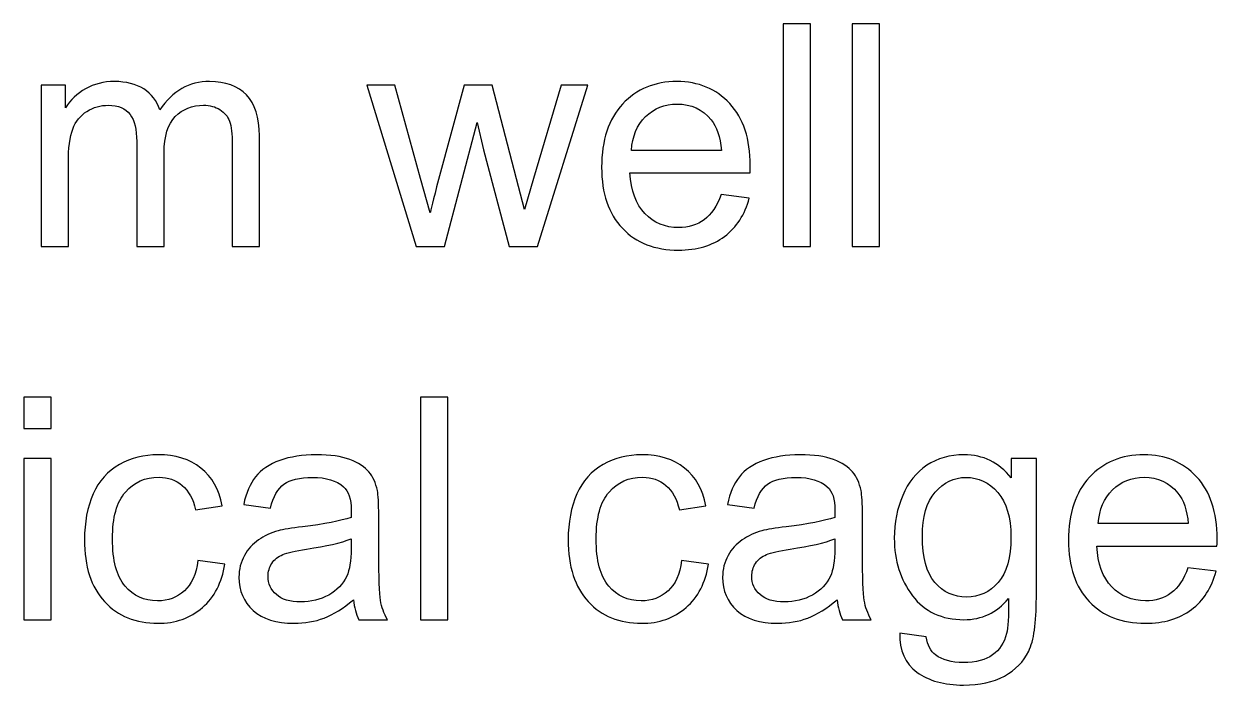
# Model space of a CAD drawing. Header units: centimetres. Extents: x -233 to -82, y 123 to 153.
# Drawn here: x -163.298 to -161.943, y 146.522 to 147.272 of the extents above; entities that cross this region are included whole.
import ezdxf

# ---------------------------------------------------------------- set-up
doc = ezdxf.new("R2010")
doc.units = ezdxf.units.CM
doc.header["$MEASUREMENT"] = 0
doc.layers.add('layer 1', color=7, linetype='Continuous')

msp = doc.modelspace()

# ---------------------------------------------------------------- linework, layer by layer
at = {"layer": 'layer 1'}
for points, knots in [([(-162.436, 147.01928), (-162.436, 147.01928), (-162.436, 147.27178), (-162.436, 147.27178), (-162.436, 147.27178), (-162.436, 147.27178), (-162.405, 147.27178), (-162.405, 147.27178), (-162.405, 147.27178), (-162.405, 147.27178), (-162.405, 147.01928), (-162.405, 147.01928), (-162.405, 147.01928), (-162.405, 147.01928), (-162.436, 147.01928), (-162.436, 147.01928)], [0, 0, 0, 0, 0.2, 0.2, 0.2, 0.2, 0.4, 0.4, 0.4, 0.4, 0.6, 0.6, 0.6, 0.6, 1, 1, 1, 1]), ([(-162.3576, 147.01928), (-162.3576, 147.01928), (-162.3576, 147.27178), (-162.3576, 147.27178), (-162.3576, 147.27178), (-162.3576, 147.27178), (-162.3266, 147.27178), (-162.3266, 147.27178), (-162.3266, 147.27178), (-162.3266, 147.27178), (-162.3266, 147.01928), (-162.3266, 147.01928), (-162.3266, 147.01928), (-162.3266, 147.01928), (-162.3576, 147.01928), (-162.3576, 147.01928)], [0, 0, 0, 0, 0.2, 0.2, 0.2, 0.2, 0.4, 0.4, 0.4, 0.4, 0.6, 0.6, 0.6, 0.6, 1, 1, 1, 1]), ([(-163.2782, 147.01928), (-163.2782, 147.01928), (-163.2782, 147.20218), (-163.2782, 147.20218), (-163.2782, 147.20218), (-163.2782, 147.20218), (-163.2505, 147.20218), (-163.2505, 147.20218), (-163.2505, 147.20218), (-163.2505, 147.20218), (-163.2505, 147.17658), (-163.2505, 147.17658), (-163.2505, 147.17658), (-163.2448, 147.18548), (-163.2371, 147.19268), (-163.2276, 147.19818), (-163.2276, 147.19818), (-163.2181, 147.20368), (-163.2072, 147.20638), (-163.195, 147.20638), (-163.195, 147.20638), (-163.1815, 147.20638), (-163.1704, 147.20358), (-163.1617, 147.19798), (-163.1617, 147.19798), (-163.153, 147.19228), (-163.1469, 147.18438), (-163.1434, 147.17428), (-163.1434, 147.17428), (-163.1289, 147.19568), (-163.1101, 147.20638), (-163.0869, 147.20638), (-163.0869, 147.20638), (-163.0688, 147.20638), (-163.0548, 147.20138), (-163.045, 147.19128), (-163.045, 147.19128), (-163.0353, 147.18118), (-163.0304, 147.16578), (-163.0304, 147.14488), (-163.0304, 147.14488), (-163.0304, 147.14488), (-163.0304, 147.01928), (-163.0304, 147.01928), (-163.0304, 147.01928), (-163.0304, 147.01928), (-163.0612, 147.01928), (-163.0612, 147.01928), (-163.0612, 147.01928), (-163.0612, 147.01928), (-163.0612, 147.13448), (-163.0612, 147.13448), (-163.0612, 147.13448), (-163.0612, 147.14688), (-163.0622, 147.15578), (-163.0642, 147.16128), (-163.0642, 147.16128), (-163.0662, 147.16678), (-163.0698, 147.17118), (-163.0751, 147.17448), (-163.0751, 147.17448), (-163.0804, 147.17778), (-163.0867, 147.17948), (-163.0938, 147.17948), (-163.0938, 147.17948), (-163.1067, 147.17948), (-163.1173, 147.17518), (-163.1258, 147.16668), (-163.1258, 147.16668), (-163.1343, 147.15808), (-163.1385, 147.14438), (-163.1385, 147.12558), (-163.1385, 147.12558), (-163.1385, 147.12558), (-163.1385, 147.01928), (-163.1385, 147.01928), (-163.1385, 147.01928), (-163.1385, 147.01928), (-163.1696, 147.01928), (-163.1696, 147.01928), (-163.1696, 147.01928), (-163.1696, 147.01928), (-163.1696, 147.13818), (-163.1696, 147.13818), (-163.1696, 147.13818), (-163.1696, 147.15188), (-163.1721, 147.16228), (-163.1771, 147.16918), (-163.1771, 147.16918), (-163.1822, 147.17608), (-163.1904, 147.17948), (-163.2019, 147.17948), (-163.2019, 147.17948), (-163.2106, 147.17948), (-163.2187, 147.17718), (-163.2261, 147.17258), (-163.2261, 147.17258), (-163.2335, 147.16798), (-163.2389, 147.16128), (-163.2422, 147.15248), (-163.2422, 147.15248), (-163.2455, 147.14358), (-163.2472, 147.13088), (-163.2472, 147.11418), (-163.2472, 147.11418), (-163.2472, 147.11418), (-163.2472, 147.01928), (-163.2472, 147.01928), (-163.2472, 147.01928), (-163.2472, 147.01928), (-163.2782, 147.01928), (-163.2782, 147.01928)], [0, 0, 0, 0, 0.0344828, 0.0344828, 0.0344828, 0.0344828, 0.0689655, 0.0689655, 0.0689655, 0.0689655, 0.1034483, 0.1034483, 0.1034483, 0.1034483, 0.137931, 0.137931, 0.137931, 0.137931, 0.1724138, 0.1724138, 0.1724138, 0.1724138, 0.2068966, 0.2068966, 0.2068966, 0.2068966, 0.2413793, 0.2413793, 0.2413793, 0.2413793, 0.2758621, 0.2758621, 0.2758621, 0.2758621, 0.3103448, 0.3103448, 0.3103448, 0.3103448, 0.3448276, 0.3448276, 0.3448276, 0.3448276, 0.3793103, 0.3793103, 0.3793103, 0.3793103, 0.4137931, 0.4137931, 0.4137931, 0.4137931, 0.4482759, 0.4482759, 0.4482759, 0.4482759, 0.4827586, 0.4827586, 0.4827586, 0.4827586, 0.5172414, 0.5172414, 0.5172414, 0.5172414, 0.5517241, 0.5517241, 0.5517241, 0.5517241, 0.5862069, 0.5862069, 0.5862069, 0.5862069, 0.6206897, 0.6206897, 0.6206897, 0.6206897, 0.6551724, 0.6551724, 0.6551724, 0.6551724, 0.6896552, 0.6896552, 0.6896552, 0.6896552, 0.7241379, 0.7241379, 0.7241379, 0.7241379, 0.7586207, 0.7586207, 0.7586207, 0.7586207, 0.7931034, 0.7931034, 0.7931034, 0.7931034, 0.8275862, 0.8275862, 0.8275862, 0.8275862, 0.862069, 0.862069, 0.862069, 0.862069, 0.8965517, 0.8965517, 0.8965517, 0.8965517, 0.9310345, 0.9310345, 0.9310345, 0.9310345, 1, 1, 1, 1]), ([(-162.8526, 147.01928), (-162.8526, 147.01928), (-162.9086, 147.20218), (-162.9086, 147.20218), (-162.9086, 147.20218), (-162.9086, 147.20218), (-162.8765, 147.20218), (-162.8765, 147.20218), (-162.8765, 147.20218), (-162.8765, 147.20218), (-162.8474, 147.09658), (-162.8474, 147.09658), (-162.8474, 147.09658), (-162.8474, 147.09658), (-162.8366, 147.05738), (-162.8366, 147.05738), (-162.8366, 147.05738), (-162.8361, 147.05928), (-162.833, 147.07188), (-162.8271, 147.09508), (-162.8271, 147.09508), (-162.8271, 147.09508), (-162.798, 147.20218), (-162.798, 147.20218), (-162.798, 147.20218), (-162.798, 147.20218), (-162.7661, 147.20218), (-162.7661, 147.20218), (-162.7661, 147.20218), (-162.7661, 147.20218), (-162.7387, 147.09608), (-162.7387, 147.09608), (-162.7387, 147.09608), (-162.7387, 147.09608), (-162.7296, 147.06118), (-162.7296, 147.06118), (-162.7296, 147.06118), (-162.7296, 147.06118), (-162.7191, 147.09648), (-162.7191, 147.09648), (-162.7191, 147.09648), (-162.7191, 147.09648), (-162.6877, 147.20218), (-162.6877, 147.20218), (-162.6877, 147.20218), (-162.6877, 147.20218), (-162.6576, 147.20218), (-162.6576, 147.20218), (-162.6576, 147.20218), (-162.6576, 147.20218), (-162.7148, 147.01928), (-162.7148, 147.01928), (-162.7148, 147.01928), (-162.7148, 147.01928), (-162.747, 147.01928), (-162.747, 147.01928), (-162.747, 147.01928), (-162.747, 147.01928), (-162.7761, 147.12888), (-162.7761, 147.12888), (-162.7761, 147.12888), (-162.7761, 147.12888), (-162.7832, 147.15998), (-162.7832, 147.15998), (-162.7832, 147.15998), (-162.7832, 147.15998), (-162.8202, 147.01928), (-162.8202, 147.01928), (-162.8202, 147.01928), (-162.8202, 147.01928), (-162.8526, 147.01928), (-162.8526, 147.01928)], [0, 0, 0, 0, 0.0526316, 0.0526316, 0.0526316, 0.0526316, 0.1052632, 0.1052632, 0.1052632, 0.1052632, 0.1578947, 0.1578947, 0.1578947, 0.1578947, 0.2105263, 0.2105263, 0.2105263, 0.2105263, 0.2631579, 0.2631579, 0.2631579, 0.2631579, 0.3157895, 0.3157895, 0.3157895, 0.3157895, 0.3684211, 0.3684211, 0.3684211, 0.3684211, 0.4210526, 0.4210526, 0.4210526, 0.4210526, 0.4736842, 0.4736842, 0.4736842, 0.4736842, 0.5263158, 0.5263158, 0.5263158, 0.5263158, 0.5789474, 0.5789474, 0.5789474, 0.5789474, 0.6315789, 0.6315789, 0.6315789, 0.6315789, 0.6842105, 0.6842105, 0.6842105, 0.6842105, 0.7368421, 0.7368421, 0.7368421, 0.7368421, 0.7894737, 0.7894737, 0.7894737, 0.7894737, 0.8421053, 0.8421053, 0.8421053, 0.8421053, 0.8947368, 0.8947368, 0.8947368, 0.8947368, 1, 1, 1, 1]), ([(-162.5063, 147.07818), (-162.5063, 147.07818), (-162.4743, 147.07418), (-162.4743, 147.07418), (-162.4743, 147.07418), (-162.4794, 147.05548), (-162.4887, 147.04098), (-162.5024, 147.03068), (-162.5024, 147.03068), (-162.5161, 147.02038), (-162.5335, 147.01518), (-162.5547, 147.01518), (-162.5547, 147.01518), (-162.5815, 147.01518), (-162.6027, 147.02338), (-162.6184, 147.03988), (-162.6184, 147.03988), (-162.6341, 147.05638), (-162.6419, 147.07948), (-162.6419, 147.10918), (-162.6419, 147.10918), (-162.6419, 147.13998), (-162.634, 147.16388), (-162.6181, 147.18088), (-162.6181, 147.18088), (-162.6022, 147.19788), (-162.5817, 147.20638), (-162.5564, 147.20638), (-162.5564, 147.20638), (-162.532, 147.20638), (-162.512, 147.19808), (-162.4965, 147.18138), (-162.4965, 147.18138), (-162.481, 147.16468), (-162.4732, 147.14128), (-162.4732, 147.11108), (-162.4732, 147.11108), (-162.4732, 147.10928), (-162.4733, 147.10648), (-162.4734, 147.10278), (-162.4734, 147.10278), (-162.4734, 147.10278), (-162.6098, 147.10278), (-162.6098, 147.10278), (-162.6098, 147.10278), (-162.6087, 147.08268), (-162.603, 147.06738), (-162.5928, 147.05668), (-162.5928, 147.05668), (-162.5826, 147.04598), (-162.5698, 147.04068), (-162.5545, 147.04068), (-162.5545, 147.04068), (-162.5432, 147.04068), (-162.5335, 147.04368), (-162.5254, 147.04968), (-162.5254, 147.04968), (-162.5174, 147.05558), (-162.511, 147.06508), (-162.5063, 147.07818)], [0, 0, 0, 0, 0.0625, 0.0625, 0.0625, 0.0625, 0.125, 0.125, 0.125, 0.125, 0.1875, 0.1875, 0.1875, 0.1875, 0.25, 0.25, 0.25, 0.25, 0.3125, 0.3125, 0.3125, 0.3125, 0.375, 0.375, 0.375, 0.375, 0.4375, 0.4375, 0.4375, 0.4375, 0.5, 0.5, 0.5, 0.5, 0.5625, 0.5625, 0.5625, 0.5625, 0.625, 0.625, 0.625, 0.625, 0.6875, 0.6875, 0.6875, 0.6875, 0.75, 0.75, 0.75, 0.75, 0.8125, 0.8125, 0.8125, 0.8125, 0.875, 0.875, 0.875, 0.875, 1, 1, 1, 1]), ([(-162.6081, 147.12828), (-162.6081, 147.12828), (-162.506, 147.12828), (-162.506, 147.12828), (-162.506, 147.12828), (-162.5073, 147.14368), (-162.5112, 147.15528), (-162.5177, 147.16298), (-162.5177, 147.16298), (-162.5276, 147.17488), (-162.5404, 147.18088), (-162.5561, 147.18088), (-162.5561, 147.18088), (-162.5704, 147.18088), (-162.5823, 147.17608), (-162.592, 147.16658), (-162.592, 147.16658), (-162.6017, 147.15708), (-162.6071, 147.14428), (-162.6081, 147.12828)], [0, 0, 0, 0, 0.1666667, 0.1666667, 0.1666667, 0.1666667, 0.3333333, 0.3333333, 0.3333333, 0.3333333, 0.5, 0.5, 0.5, 0.5, 0.6666667, 0.6666667, 0.6666667, 0.6666667, 1, 1, 1, 1]), ([(-163.2977, 146.81285), (-163.2977, 146.81285), (-163.2977, 146.84845), (-163.2977, 146.84845), (-163.2977, 146.84845), (-163.2977, 146.84845), (-163.2667, 146.84845), (-163.2667, 146.84845), (-163.2667, 146.84845), (-163.2667, 146.84845), (-163.2667, 146.81285), (-163.2667, 146.81285), (-163.2667, 146.81285), (-163.2667, 146.81285), (-163.2977, 146.81285), (-163.2977, 146.81285)], [0, 0, 0, 0, 0.2, 0.2, 0.2, 0.2, 0.4, 0.4, 0.4, 0.4, 0.6, 0.6, 0.6, 0.6, 1, 1, 1, 1]), ([(-162.8475, 146.59595), (-162.8475, 146.59595), (-162.8475, 146.84845), (-162.8475, 146.84845), (-162.8475, 146.84845), (-162.8475, 146.84845), (-162.8165, 146.84845), (-162.8165, 146.84845), (-162.8165, 146.84845), (-162.8165, 146.84845), (-162.8165, 146.59595), (-162.8165, 146.59595), (-162.8165, 146.59595), (-162.8165, 146.59595), (-162.8475, 146.59595), (-162.8475, 146.59595)], [0, 0, 0, 0, 0.2, 0.2, 0.2, 0.2, 0.4, 0.4, 0.4, 0.4, 0.6, 0.6, 0.6, 0.6, 1, 1, 1, 1]), ([(-163.2977, 146.59595), (-163.2977, 146.59595), (-163.2977, 146.77885), (-163.2977, 146.77885), (-163.2977, 146.77885), (-163.2977, 146.77885), (-163.2667, 146.77885), (-163.2667, 146.77885), (-163.2667, 146.77885), (-163.2667, 146.77885), (-163.2667, 146.59595), (-163.2667, 146.59595), (-163.2667, 146.59595), (-163.2667, 146.59595), (-163.2977, 146.59595), (-163.2977, 146.59595)], [0, 0, 0, 0, 0.2, 0.2, 0.2, 0.2, 0.4, 0.4, 0.4, 0.4, 0.6, 0.6, 0.6, 0.6, 1, 1, 1, 1]), ([(-163.1001, 146.66295), (-163.1001, 146.66295), (-163.0696, 146.65895), (-163.0696, 146.65895), (-163.0696, 146.65895), (-163.0729, 146.63795), (-163.0814, 146.62155), (-163.0951, 146.60965), (-163.0951, 146.60965), (-163.1088, 146.59775), (-163.1257, 146.59185), (-163.1457, 146.59185), (-163.1457, 146.59185), (-163.1708, 146.59185), (-163.1909, 146.60005), (-163.2061, 146.61645), (-163.2061, 146.61645), (-163.2213, 146.63275), (-163.2289, 146.65625), (-163.2289, 146.68675), (-163.2289, 146.68675), (-163.2289, 146.70645), (-163.2256, 146.72375), (-163.2191, 146.73855), (-163.2191, 146.73855), (-163.2126, 146.75335), (-163.2026, 146.76445), (-163.1892, 146.77195), (-163.1892, 146.77195), (-163.1758, 146.77935), (-163.1612, 146.78305), (-163.1455, 146.78305), (-163.1455, 146.78305), (-163.1256, 146.78305), (-163.1094, 146.77805), (-163.0968, 146.76795), (-163.0968, 146.76795), (-163.0842, 146.75785), (-163.0761, 146.74365), (-163.0725, 146.72515), (-163.0725, 146.72515), (-163.0725, 146.72515), (-163.1027, 146.72045), (-163.1027, 146.72045), (-163.1027, 146.72045), (-163.1056, 146.73275), (-163.1106, 146.74205), (-163.1179, 146.74825), (-163.1179, 146.74825), (-163.1252, 146.75445), (-163.134, 146.75755), (-163.1443, 146.75755), (-163.1443, 146.75755), (-163.16, 146.75755), (-163.1727, 146.75195), (-163.1824, 146.74075), (-163.1824, 146.74075), (-163.1922, 146.72955), (-163.1971, 146.71185), (-163.1971, 146.68755), (-163.1971, 146.68755), (-163.1971, 146.66305), (-163.1924, 146.64515), (-163.1829, 146.63405), (-163.1829, 146.63405), (-163.1735, 146.62295), (-163.1612, 146.61735), (-163.1461, 146.61735), (-163.1461, 146.61735), (-163.1339, 146.61735), (-163.1237, 146.62105), (-163.1155, 146.62855), (-163.1155, 146.62855), (-163.1074, 146.63605), (-163.1022, 146.64745), (-163.1001, 146.66295)], [0, 0, 0, 0, 0.05, 0.05, 0.05, 0.05, 0.1, 0.1, 0.1, 0.1, 0.15, 0.15, 0.15, 0.15, 0.2, 0.2, 0.2, 0.2, 0.25, 0.25, 0.25, 0.25, 0.3, 0.3, 0.3, 0.3, 0.35, 0.35, 0.35, 0.35, 0.4, 0.4, 0.4, 0.4, 0.45, 0.45, 0.45, 0.45, 0.5, 0.5, 0.5, 0.5, 0.55, 0.55, 0.55, 0.55, 0.6, 0.6, 0.6, 0.6, 0.65, 0.65, 0.65, 0.65, 0.7, 0.7, 0.7, 0.7, 0.75, 0.75, 0.75, 0.75, 0.8, 0.8, 0.8, 0.8, 0.85, 0.85, 0.85, 0.85, 0.9, 0.9, 0.9, 0.9, 1, 1, 1, 1]), ([(-162.9237, 146.61855), (-162.9352, 146.60875), (-162.9462, 146.60185), (-162.9568, 146.59785), (-162.9568, 146.59785), (-162.9675, 146.59385), (-162.9789, 146.59185), (-162.991, 146.59185), (-162.991, 146.59185), (-163.0111, 146.59185), (-163.0266, 146.59675), (-163.0374, 146.60655), (-163.0374, 146.60655), (-163.0482, 146.61635), (-163.0536, 146.62885), (-163.0536, 146.64415), (-163.0536, 146.64415), (-163.0536, 146.65315), (-163.0515, 146.66135), (-163.0474, 146.66875), (-163.0474, 146.66875), (-163.0433, 146.67615), (-163.038, 146.68205), (-163.0314, 146.68655), (-163.0314, 146.68655), (-163.0248, 146.69105), (-163.0174, 146.69445), (-163.0091, 146.69675), (-163.0091, 146.69675), (-163.003, 146.69835), (-162.9939, 146.69985), (-162.9816, 146.70135), (-162.9816, 146.70135), (-162.9565, 146.70435), (-162.9381, 146.70795), (-162.9263, 146.71205), (-162.9263, 146.71205), (-162.9262, 146.71635), (-162.9261, 146.71905), (-162.9261, 146.72015), (-162.9261, 146.72015), (-162.9261, 146.73275), (-162.929, 146.74165), (-162.9349, 146.74685), (-162.9349, 146.74685), (-162.9428, 146.75385), (-162.9546, 146.75735), (-162.9702, 146.75735), (-162.9702, 146.75735), (-162.9848, 146.75735), (-162.9956, 146.75485), (-163.0025, 146.74975), (-163.0025, 146.74975), (-163.0094, 146.74465), (-163.0146, 146.73555), (-163.0179, 146.72255), (-163.0179, 146.72255), (-163.0179, 146.72255), (-163.0482, 146.72665), (-163.0482, 146.72665), (-163.0482, 146.72665), (-163.0455, 146.73965), (-163.0409, 146.75015), (-163.0346, 146.75815), (-163.0346, 146.75815), (-163.0283, 146.76605), (-163.0191, 146.77225), (-163.0072, 146.77655), (-163.0072, 146.77655), (-162.9953, 146.78085), (-162.9814, 146.78305), (-162.9657, 146.78305), (-162.9657, 146.78305), (-162.9501, 146.78305), (-162.9374, 146.78125), (-162.9276, 146.77755), (-162.9276, 146.77755), (-162.9179, 146.77385), (-162.9107, 146.76915), (-162.9061, 146.76365), (-162.9061, 146.76365), (-162.9015, 146.75805), (-162.8983, 146.75105), (-162.8965, 146.74255), (-162.8965, 146.74255), (-162.8954, 146.73725), (-162.8949, 146.72775), (-162.8949, 146.71395), (-162.8949, 146.71395), (-162.8949, 146.71395), (-162.8949, 146.67265), (-162.8949, 146.67265), (-162.8949, 146.67265), (-162.8949, 146.64375), (-162.8942, 146.62555), (-162.8929, 146.61795), (-162.8929, 146.61795), (-162.8916, 146.61025), (-162.889, 146.60295), (-162.8851, 146.59595), (-162.8851, 146.59595), (-162.8851, 146.59595), (-162.9175, 146.59595), (-162.9175, 146.59595), (-162.9175, 146.59595), (-162.9207, 146.60235), (-162.9228, 146.60985), (-162.9237, 146.61855)], [0, 0, 0, 0, 0.0357143, 0.0357143, 0.0357143, 0.0357143, 0.0714286, 0.0714286, 0.0714286, 0.0714286, 0.1071429, 0.1071429, 0.1071429, 0.1071429, 0.1428571, 0.1428571, 0.1428571, 0.1428571, 0.1785714, 0.1785714, 0.1785714, 0.1785714, 0.2142857, 0.2142857, 0.2142857, 0.2142857, 0.25, 0.25, 0.25, 0.25, 0.2857143, 0.2857143, 0.2857143, 0.2857143, 0.3214286, 0.3214286, 0.3214286, 0.3214286, 0.3571429, 0.3571429, 0.3571429, 0.3571429, 0.3928571, 0.3928571, 0.3928571, 0.3928571, 0.4285714, 0.4285714, 0.4285714, 0.4285714, 0.4642857, 0.4642857, 0.4642857, 0.4642857, 0.5, 0.5, 0.5, 0.5, 0.5357143, 0.5357143, 0.5357143, 0.5357143, 0.5714286, 0.5714286, 0.5714286, 0.5714286, 0.6071429, 0.6071429, 0.6071429, 0.6071429, 0.6428571, 0.6428571, 0.6428571, 0.6428571, 0.6785714, 0.6785714, 0.6785714, 0.6785714, 0.7142857, 0.7142857, 0.7142857, 0.7142857, 0.75, 0.75, 0.75, 0.75, 0.7857143, 0.7857143, 0.7857143, 0.7857143, 0.8214286, 0.8214286, 0.8214286, 0.8214286, 0.8571429, 0.8571429, 0.8571429, 0.8571429, 0.8928571, 0.8928571, 0.8928571, 0.8928571, 0.9285714, 0.9285714, 0.9285714, 0.9285714, 1, 1, 1, 1]), ([(-162.5511, 146.66295), (-162.5511, 146.66295), (-162.5206, 146.65895), (-162.5206, 146.65895), (-162.5206, 146.65895), (-162.5239, 146.63795), (-162.5324, 146.62155), (-162.5461, 146.60965), (-162.5461, 146.60965), (-162.5598, 146.59775), (-162.5767, 146.59185), (-162.5967, 146.59185), (-162.5967, 146.59185), (-162.6218, 146.59185), (-162.6419, 146.60005), (-162.6571, 146.61645), (-162.6571, 146.61645), (-162.6723, 146.63275), (-162.6799, 146.65625), (-162.6799, 146.68675), (-162.6799, 146.68675), (-162.6799, 146.70645), (-162.6766, 146.72375), (-162.6701, 146.73855), (-162.6701, 146.73855), (-162.6636, 146.75335), (-162.6536, 146.76445), (-162.6402, 146.77195), (-162.6402, 146.77195), (-162.6268, 146.77935), (-162.6122, 146.78305), (-162.5965, 146.78305), (-162.5965, 146.78305), (-162.5766, 146.78305), (-162.5604, 146.77805), (-162.5478, 146.76795), (-162.5478, 146.76795), (-162.5352, 146.75785), (-162.5271, 146.74365), (-162.5235, 146.72515), (-162.5235, 146.72515), (-162.5235, 146.72515), (-162.5537, 146.72045), (-162.5537, 146.72045), (-162.5537, 146.72045), (-162.5566, 146.73275), (-162.5616, 146.74205), (-162.5689, 146.74825), (-162.5689, 146.74825), (-162.5762, 146.75445), (-162.585, 146.75755), (-162.5953, 146.75755), (-162.5953, 146.75755), (-162.611, 146.75755), (-162.6237, 146.75195), (-162.6334, 146.74075), (-162.6334, 146.74075), (-162.6432, 146.72955), (-162.6481, 146.71185), (-162.6481, 146.68755), (-162.6481, 146.68755), (-162.6481, 146.66305), (-162.6434, 146.64515), (-162.6339, 146.63405), (-162.6339, 146.63405), (-162.6245, 146.62295), (-162.6122, 146.61735), (-162.5971, 146.61735), (-162.5971, 146.61735), (-162.5849, 146.61735), (-162.5747, 146.62105), (-162.5665, 146.62855), (-162.5665, 146.62855), (-162.5584, 146.63605), (-162.5532, 146.64745), (-162.5511, 146.66295)], [0, 0, 0, 0, 0.05, 0.05, 0.05, 0.05, 0.1, 0.1, 0.1, 0.1, 0.15, 0.15, 0.15, 0.15, 0.2, 0.2, 0.2, 0.2, 0.25, 0.25, 0.25, 0.25, 0.3, 0.3, 0.3, 0.3, 0.35, 0.35, 0.35, 0.35, 0.4, 0.4, 0.4, 0.4, 0.45, 0.45, 0.45, 0.45, 0.5, 0.5, 0.5, 0.5, 0.55, 0.55, 0.55, 0.55, 0.6, 0.6, 0.6, 0.6, 0.65, 0.65, 0.65, 0.65, 0.7, 0.7, 0.7, 0.7, 0.75, 0.75, 0.75, 0.75, 0.8, 0.8, 0.8, 0.8, 0.85, 0.85, 0.85, 0.85, 0.9, 0.9, 0.9, 0.9, 1, 1, 1, 1]), ([(-162.3747, 146.61855), (-162.3862, 146.60875), (-162.3972, 146.60185), (-162.4078, 146.59785), (-162.4078, 146.59785), (-162.4185, 146.59385), (-162.4299, 146.59185), (-162.442, 146.59185), (-162.442, 146.59185), (-162.4621, 146.59185), (-162.4776, 146.59675), (-162.4884, 146.60655), (-162.4884, 146.60655), (-162.4992, 146.61635), (-162.5046, 146.62885), (-162.5046, 146.64415), (-162.5046, 146.64415), (-162.5046, 146.65315), (-162.5025, 146.66135), (-162.4984, 146.66875), (-162.4984, 146.66875), (-162.4943, 146.67615), (-162.489, 146.68205), (-162.4824, 146.68655), (-162.4824, 146.68655), (-162.4758, 146.69105), (-162.4684, 146.69445), (-162.4601, 146.69675), (-162.4601, 146.69675), (-162.454, 146.69835), (-162.4449, 146.69985), (-162.4326, 146.70135), (-162.4326, 146.70135), (-162.4075, 146.70435), (-162.3891, 146.70795), (-162.3773, 146.71205), (-162.3773, 146.71205), (-162.3772, 146.71635), (-162.3771, 146.71905), (-162.3771, 146.72015), (-162.3771, 146.72015), (-162.3771, 146.73275), (-162.38, 146.74165), (-162.3859, 146.74685), (-162.3859, 146.74685), (-162.3938, 146.75385), (-162.4056, 146.75735), (-162.4212, 146.75735), (-162.4212, 146.75735), (-162.4358, 146.75735), (-162.4466, 146.75485), (-162.4535, 146.74975), (-162.4535, 146.74975), (-162.4604, 146.74465), (-162.4656, 146.73555), (-162.4689, 146.72255), (-162.4689, 146.72255), (-162.4689, 146.72255), (-162.4992, 146.72665), (-162.4992, 146.72665), (-162.4992, 146.72665), (-162.4965, 146.73965), (-162.4919, 146.75015), (-162.4856, 146.75815), (-162.4856, 146.75815), (-162.4793, 146.76605), (-162.4701, 146.77225), (-162.4582, 146.77655), (-162.4582, 146.77655), (-162.4463, 146.78085), (-162.4324, 146.78305), (-162.4167, 146.78305), (-162.4167, 146.78305), (-162.4011, 146.78305), (-162.3884, 146.78125), (-162.3786, 146.77755), (-162.3786, 146.77755), (-162.3689, 146.77385), (-162.3617, 146.76915), (-162.3571, 146.76365), (-162.3571, 146.76365), (-162.3525, 146.75805), (-162.3493, 146.75105), (-162.3475, 146.74255), (-162.3475, 146.74255), (-162.3464, 146.73725), (-162.3459, 146.72775), (-162.3459, 146.71395), (-162.3459, 146.71395), (-162.3459, 146.71395), (-162.3459, 146.67265), (-162.3459, 146.67265), (-162.3459, 146.67265), (-162.3459, 146.64375), (-162.3452, 146.62555), (-162.3439, 146.61795), (-162.3439, 146.61795), (-162.3426, 146.61025), (-162.34, 146.60295), (-162.3361, 146.59595), (-162.3361, 146.59595), (-162.3361, 146.59595), (-162.3685, 146.59595), (-162.3685, 146.59595), (-162.3685, 146.59595), (-162.3717, 146.60235), (-162.3738, 146.60985), (-162.3747, 146.61855)], [0, 0, 0, 0, 0.0357143, 0.0357143, 0.0357143, 0.0357143, 0.0714286, 0.0714286, 0.0714286, 0.0714286, 0.1071429, 0.1071429, 0.1071429, 0.1071429, 0.1428571, 0.1428571, 0.1428571, 0.1428571, 0.1785714, 0.1785714, 0.1785714, 0.1785714, 0.2142857, 0.2142857, 0.2142857, 0.2142857, 0.25, 0.25, 0.25, 0.25, 0.2857143, 0.2857143, 0.2857143, 0.2857143, 0.3214286, 0.3214286, 0.3214286, 0.3214286, 0.3571429, 0.3571429, 0.3571429, 0.3571429, 0.3928571, 0.3928571, 0.3928571, 0.3928571, 0.4285714, 0.4285714, 0.4285714, 0.4285714, 0.4642857, 0.4642857, 0.4642857, 0.4642857, 0.5, 0.5, 0.5, 0.5, 0.5357143, 0.5357143, 0.5357143, 0.5357143, 0.5714286, 0.5714286, 0.5714286, 0.5714286, 0.6071429, 0.6071429, 0.6071429, 0.6071429, 0.6428571, 0.6428571, 0.6428571, 0.6428571, 0.6785714, 0.6785714, 0.6785714, 0.6785714, 0.7142857, 0.7142857, 0.7142857, 0.7142857, 0.75, 0.75, 0.75, 0.75, 0.7857143, 0.7857143, 0.7857143, 0.7857143, 0.8214286, 0.8214286, 0.8214286, 0.8214286, 0.8571429, 0.8571429, 0.8571429, 0.8571429, 0.8928571, 0.8928571, 0.8928571, 0.8928571, 0.9285714, 0.9285714, 0.9285714, 0.9285714, 1, 1, 1, 1]), ([(-162.3035, 146.58075), (-162.3035, 146.58075), (-162.2734, 146.57635), (-162.2734, 146.57635), (-162.2734, 146.57635), (-162.2721, 146.56705), (-162.2686, 146.56025), (-162.2629, 146.55595), (-162.2629, 146.55595), (-162.2552, 146.55025), (-162.2447, 146.54735), (-162.2314, 146.54735), (-162.2314, 146.54735), (-162.217, 146.54735), (-162.2059, 146.55025), (-162.1981, 146.55595), (-162.1981, 146.55595), (-162.1903, 146.56165), (-162.185, 146.56975), (-162.1823, 146.58015), (-162.1823, 146.58015), (-162.1807, 146.58645), (-162.1799, 146.59965), (-162.18, 146.61985), (-162.18, 146.61985), (-162.1935, 146.60395), (-162.2104, 146.59595), (-162.2307, 146.59595), (-162.2307, 146.59595), (-162.2558, 146.59595), (-162.2753, 146.60505), (-162.289, 146.62315), (-162.289, 146.62315), (-162.3028, 146.64125), (-162.3097, 146.66305), (-162.3097, 146.68845), (-162.3097, 146.68845), (-162.3097, 146.70595), (-162.3065, 146.72205), (-162.3002, 146.73685), (-162.3002, 146.73685), (-162.2939, 146.75155), (-162.2848, 146.76295), (-162.2728, 146.77105), (-162.2728, 146.77105), (-162.2608, 146.77905), (-162.2467, 146.78305), (-162.2305, 146.78305), (-162.2305, 146.78305), (-162.2089, 146.78305), (-162.1911, 146.77435), (-162.1771, 146.75685), (-162.1771, 146.75685), (-162.1771, 146.75685), (-162.1771, 146.77885), (-162.1771, 146.77885), (-162.1771, 146.77885), (-162.1771, 146.77885), (-162.1485, 146.77885), (-162.1485, 146.77885), (-162.1485, 146.77885), (-162.1485, 146.77885), (-162.1485, 146.62075), (-162.1485, 146.62075), (-162.1485, 146.62075), (-162.1485, 146.59225), (-162.1514, 146.57205), (-162.1572, 146.56015), (-162.1572, 146.56015), (-162.163, 146.54825), (-162.1722, 146.53895), (-162.1847, 146.53205), (-162.1847, 146.53205), (-162.1973, 146.52515), (-162.2128, 146.52175), (-162.2312, 146.52175), (-162.2312, 146.52175), (-162.253, 146.52175), (-162.2706, 146.52665), (-162.284, 146.53645), (-162.284, 146.53645), (-162.2975, 146.54625), (-162.304, 146.56105), (-162.3035, 146.58075)], [0, 0, 0, 0, 0.0454545, 0.0454545, 0.0454545, 0.0454545, 0.0909091, 0.0909091, 0.0909091, 0.0909091, 0.1363636, 0.1363636, 0.1363636, 0.1363636, 0.1818182, 0.1818182, 0.1818182, 0.1818182, 0.2272727, 0.2272727, 0.2272727, 0.2272727, 0.2727273, 0.2727273, 0.2727273, 0.2727273, 0.3181818, 0.3181818, 0.3181818, 0.3181818, 0.3636364, 0.3636364, 0.3636364, 0.3636364, 0.4090909, 0.4090909, 0.4090909, 0.4090909, 0.4545455, 0.4545455, 0.4545455, 0.4545455, 0.5, 0.5, 0.5, 0.5, 0.5454545, 0.5454545, 0.5454545, 0.5454545, 0.5909091, 0.5909091, 0.5909091, 0.5909091, 0.6363636, 0.6363636, 0.6363636, 0.6363636, 0.6818182, 0.6818182, 0.6818182, 0.6818182, 0.7272727, 0.7272727, 0.7272727, 0.7272727, 0.7727273, 0.7727273, 0.7727273, 0.7727273, 0.8181818, 0.8181818, 0.8181818, 0.8181818, 0.8636364, 0.8636364, 0.8636364, 0.8636364, 0.9090909, 0.9090909, 0.9090909, 0.9090909, 1, 1, 1, 1]), ([(-161.9764, 146.65485), (-161.9764, 146.65485), (-161.9444, 146.65085), (-161.9444, 146.65085), (-161.9444, 146.65085), (-161.9495, 146.63215), (-161.9588, 146.61765), (-161.9725, 146.60735), (-161.9725, 146.60735), (-161.9862, 146.59705), (-162.0036, 146.59185), (-162.0248, 146.59185), (-162.0248, 146.59185), (-162.0516, 146.59185), (-162.0728, 146.60005), (-162.0885, 146.61655), (-162.0885, 146.61655), (-162.1042, 146.63305), (-162.112, 146.65615), (-162.112, 146.68585), (-162.112, 146.68585), (-162.112, 146.71665), (-162.1041, 146.74055), (-162.0882, 146.75755), (-162.0882, 146.75755), (-162.0723, 146.77455), (-162.0518, 146.78305), (-162.0265, 146.78305), (-162.0265, 146.78305), (-162.0021, 146.78305), (-161.9821, 146.77475), (-161.9666, 146.75805), (-161.9666, 146.75805), (-161.9511, 146.74135), (-161.9433, 146.71795), (-161.9433, 146.68775), (-161.9433, 146.68775), (-161.9433, 146.68595), (-161.9434, 146.68315), (-161.9435, 146.67945), (-161.9435, 146.67945), (-161.9435, 146.67945), (-162.0799, 146.67945), (-162.0799, 146.67945), (-162.0799, 146.67945), (-162.0788, 146.65935), (-162.0731, 146.64405), (-162.0629, 146.63335), (-162.0629, 146.63335), (-162.0527, 146.62265), (-162.0399, 146.61735), (-162.0246, 146.61735), (-162.0246, 146.61735), (-162.0133, 146.61735), (-162.0036, 146.62035), (-161.9955, 146.62635), (-161.9955, 146.62635), (-161.9875, 146.63225), (-161.9811, 146.64175), (-161.9764, 146.65485)], [0, 0, 0, 0, 0.0625, 0.0625, 0.0625, 0.0625, 0.125, 0.125, 0.125, 0.125, 0.1875, 0.1875, 0.1875, 0.1875, 0.25, 0.25, 0.25, 0.25, 0.3125, 0.3125, 0.3125, 0.3125, 0.375, 0.375, 0.375, 0.375, 0.4375, 0.4375, 0.4375, 0.4375, 0.5, 0.5, 0.5, 0.5, 0.5625, 0.5625, 0.5625, 0.5625, 0.625, 0.625, 0.625, 0.625, 0.6875, 0.6875, 0.6875, 0.6875, 0.75, 0.75, 0.75, 0.75, 0.8125, 0.8125, 0.8125, 0.8125, 0.875, 0.875, 0.875, 0.875, 1, 1, 1, 1]), ([(-162.2779, 146.69065), (-162.2779, 146.66665), (-162.2731, 146.64915), (-162.2636, 146.63815), (-162.2636, 146.63815), (-162.2541, 146.62715), (-162.2421, 146.62165), (-162.2277, 146.62165), (-162.2277, 146.62165), (-162.2135, 146.62165), (-162.2016, 146.62715), (-162.1919, 146.63815), (-162.1919, 146.63815), (-162.1822, 146.64905), (-162.1774, 146.66625), (-162.1774, 146.68965), (-162.1774, 146.68965), (-162.1774, 146.71205), (-162.1824, 146.72895), (-162.1923, 146.74035), (-162.1923, 146.74035), (-162.2022, 146.75165), (-162.2142, 146.75735), (-162.2283, 146.75735), (-162.2283, 146.75735), (-162.242, 146.75735), (-162.2537, 146.75175), (-162.2634, 146.74055), (-162.2634, 146.74055), (-162.2731, 146.72935), (-162.2779, 146.71275), (-162.2779, 146.69065)], [0, 0, 0, 0, 0.1111111, 0.1111111, 0.1111111, 0.1111111, 0.2222222, 0.2222222, 0.2222222, 0.2222222, 0.3333333, 0.3333333, 0.3333333, 0.3333333, 0.4444444, 0.4444444, 0.4444444, 0.4444444, 0.5555556, 0.5555556, 0.5555556, 0.5555556, 0.6666667, 0.6666667, 0.6666667, 0.6666667, 0.7777778, 0.7777778, 0.7777778, 0.7777778, 1, 1, 1, 1]), ([(-162.0782, 146.70495), (-162.0782, 146.70495), (-161.9761, 146.70495), (-161.9761, 146.70495), (-161.9761, 146.70495), (-161.9774, 146.72035), (-161.9813, 146.73195), (-161.9878, 146.73965), (-161.9878, 146.73965), (-161.9977, 146.75155), (-162.0105, 146.75755), (-162.0262, 146.75755), (-162.0262, 146.75755), (-162.0405, 146.75755), (-162.0524, 146.75275), (-162.0621, 146.74325), (-162.0621, 146.74325), (-162.0718, 146.73375), (-162.0772, 146.72095), (-162.0782, 146.70495)], [0, 0, 0, 0, 0.1666667, 0.1666667, 0.1666667, 0.1666667, 0.3333333, 0.3333333, 0.3333333, 0.3333333, 0.5, 0.5, 0.5, 0.5, 0.6666667, 0.6666667, 0.6666667, 0.6666667, 1, 1, 1, 1]), ([(-162.9263, 146.68775), (-162.9375, 146.68315), (-162.9544, 146.67925), (-162.9769, 146.67605), (-162.9769, 146.67605), (-162.9896, 146.67415), (-162.9986, 146.67215), (-163.0039, 146.66985), (-163.0039, 146.66985), (-163.0092, 146.66755), (-163.0133, 146.66425), (-163.0162, 146.65985), (-163.0162, 146.65985), (-163.0191, 146.65535), (-163.0205, 146.65045), (-163.0205, 146.64505), (-163.0205, 146.64505), (-163.0205, 146.63675), (-163.0174, 146.62995), (-163.0111, 146.62445), (-163.0111, 146.62445), (-163.0048, 146.61895), (-162.9957, 146.61615), (-162.9836, 146.61615), (-162.9836, 146.61615), (-162.9717, 146.61615), (-162.961, 146.61875), (-162.9517, 146.62395), (-162.9517, 146.62395), (-162.9424, 146.62915), (-162.9356, 146.63625), (-162.9313, 146.64535), (-162.9313, 146.64535), (-162.928, 146.65235), (-162.9263, 146.66265), (-162.9263, 146.67635), (-162.9263, 146.67635), (-162.9263, 146.67635), (-162.9263, 146.68775), (-162.9263, 146.68775)], [0, 0, 0, 0, 0.0909091, 0.0909091, 0.0909091, 0.0909091, 0.1818182, 0.1818182, 0.1818182, 0.1818182, 0.2727273, 0.2727273, 0.2727273, 0.2727273, 0.3636364, 0.3636364, 0.3636364, 0.3636364, 0.4545455, 0.4545455, 0.4545455, 0.4545455, 0.5454545, 0.5454545, 0.5454545, 0.5454545, 0.6363636, 0.6363636, 0.6363636, 0.6363636, 0.7272727, 0.7272727, 0.7272727, 0.7272727, 0.8181818, 0.8181818, 0.8181818, 0.8181818, 1, 1, 1, 1]), ([(-162.3773, 146.68775), (-162.3885, 146.68315), (-162.4054, 146.67925), (-162.4279, 146.67605), (-162.4279, 146.67605), (-162.4406, 146.67415), (-162.4496, 146.67215), (-162.4549, 146.66985), (-162.4549, 146.66985), (-162.4602, 146.66755), (-162.4643, 146.66425), (-162.4672, 146.65985), (-162.4672, 146.65985), (-162.4701, 146.65535), (-162.4715, 146.65045), (-162.4715, 146.64505), (-162.4715, 146.64505), (-162.4715, 146.63675), (-162.4684, 146.62995), (-162.4621, 146.62445), (-162.4621, 146.62445), (-162.4558, 146.61895), (-162.4467, 146.61615), (-162.4346, 146.61615), (-162.4346, 146.61615), (-162.4227, 146.61615), (-162.412, 146.61875), (-162.4027, 146.62395), (-162.4027, 146.62395), (-162.3934, 146.62915), (-162.3866, 146.63625), (-162.3823, 146.64535), (-162.3823, 146.64535), (-162.379, 146.65235), (-162.3773, 146.66265), (-162.3773, 146.67635), (-162.3773, 146.67635), (-162.3773, 146.67635), (-162.3773, 146.68775), (-162.3773, 146.68775)], [0, 0, 0, 0, 0.0909091, 0.0909091, 0.0909091, 0.0909091, 0.1818182, 0.1818182, 0.1818182, 0.1818182, 0.2727273, 0.2727273, 0.2727273, 0.2727273, 0.3636364, 0.3636364, 0.3636364, 0.3636364, 0.4545455, 0.4545455, 0.4545455, 0.4545455, 0.5454545, 0.5454545, 0.5454545, 0.5454545, 0.6363636, 0.6363636, 0.6363636, 0.6363636, 0.7272727, 0.7272727, 0.7272727, 0.7272727, 0.8181818, 0.8181818, 0.8181818, 0.8181818, 1, 1, 1, 1])]:
    msp.add_open_spline(points, degree=3, knots=knots, dxfattribs=at)

doc.saveas('drawing.dxf')
